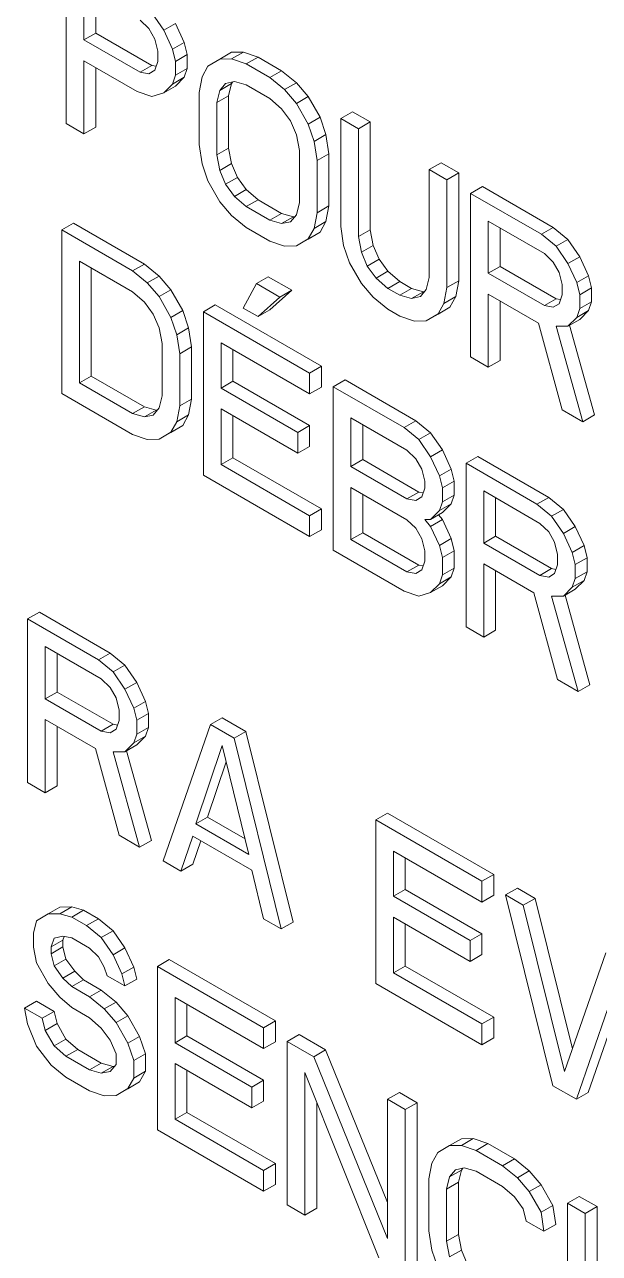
# Model space of a CAD drawing. Header units: millimetres. Extents: x 1920 to 4820, y 310 to 2320.
# Drawn here: x 4568.3 to 4576.91, y 1511.43 to 1529.84 of the extents above; entities that cross this region are included whole.
import ezdxf

# ---------------------------------------------------------------- set-up
doc = ezdxf.new("R2010")
doc.units = ezdxf.units.MM
doc.layers.add('core', color=7, linetype='Continuous', lineweight=20)

msp = doc.modelspace()

# ---------------------------------------------------------------- linework, layer by layer
at = {"layer": 'core'}
for p, q in [((4568.924, 1528.359), (4568.924, 1530.809)), ((4569.189, 1530.395), (4569.189, 1529.614)), ((4569.366, 1530.293), (4569.366, 1529.716)), ((4570.162, 1529.782), (4570.029, 1529.911)), ((4570.206, 1530.017), (4570.383, 1529.759)), ((4569.189, 1529.614), (4569.366, 1529.716)), ((4569.366, 1529.716), (4570.206, 1529.231)), ((4570.25, 1529.627), (4570.162, 1529.782)), ((4570.383, 1529.759), (4570.559, 1529.861)), ((4570.383, 1529.759), (4570.515, 1529.473)), ((4570.692, 1529.576), (4570.559, 1529.861)), ((4569.189, 1529.614), (4570.029, 1529.129)), ((4570.294, 1529.445), (4570.25, 1529.627)), ((4570.515, 1529.473), (4570.692, 1529.576)), ((4570.736, 1529.394), (4570.692, 1529.576)), ((4570.294, 1529.288), (4570.294, 1529.445)), ((4570.515, 1529.473), (4570.559, 1529.292)), ((4570.559, 1529.292), (4570.736, 1529.394)), ((4570.736, 1529.394), (4570.736, 1529.185)), ((4571.046, 1529.219), (4571.222, 1529.326)), ((4571.222, 1529.326), (4571.399, 1529.428)), ((4571.222, 1529.326), (4571.399, 1529.328)), ((4571.399, 1529.328), (4571.576, 1529.43)), ((4571.576, 1529.43), (4571.399, 1529.428)), ((4571.399, 1529.328), (4571.62, 1529.253)), ((4571.797, 1529.355), (4571.576, 1529.43)), ((4571.62, 1529.253), (4571.797, 1529.355)), ((4571.797, 1529.355), (4572.15, 1529.15)), ((4569.189, 1529.301), (4569.189, 1528.206)), ((4569.985, 1528.842), (4569.189, 1529.301)), ((4569.366, 1529.199), (4569.366, 1528.308)), ((4570.029, 1529.129), (4570.206, 1529.231)), ((4570.162, 1529.104), (4570.25, 1529.158)), ((4570.271, 1529.219), (4570.206, 1529.231)), ((4570.25, 1529.158), (4570.294, 1529.288)), ((4570.559, 1529.292), (4570.559, 1529.083)), ((4570.559, 1529.083), (4570.736, 1529.185)), ((4570.692, 1529.054), (4570.736, 1529.185)), ((4570.957, 1529.062), (4571.046, 1529.219)), ((4571.62, 1529.253), (4571.974, 1529.048)), ((4571.974, 1529.048), (4572.15, 1529.15)), ((4572.371, 1528.971), (4572.15, 1529.15)), ((4570.029, 1529.129), (4570.162, 1529.104)), ((4570.559, 1529.083), (4570.515, 1528.952)), ((4570.515, 1528.952), (4570.692, 1529.054)), ((4570.559, 1528.922), (4570.692, 1529.054)), ((4570.913, 1528.827), (4570.957, 1529.062)), ((4571.311, 1528.962), (4571.222, 1528.857)), ((4571.222, 1528.857), (4571.399, 1528.959)), ((4571.443, 1528.99), (4571.311, 1528.962)), ((4571.355, 1528.776), (4571.399, 1528.959)), ((4571.399, 1528.959), (4571.421, 1528.985)), ((4571.62, 1528.94), (4571.443, 1528.99)), ((4571.974, 1529.048), (4572.195, 1528.869)), ((4572.195, 1528.869), (4572.371, 1528.971)), ((4572.548, 1528.764), (4572.371, 1528.971)), ((4570.206, 1528.766), (4569.985, 1528.842)), ((4570.383, 1528.82), (4570.206, 1528.766)), ((4570.515, 1528.952), (4570.383, 1528.82)), ((4570.383, 1528.82), (4570.559, 1528.922)), ((4570.913, 1528.045), (4570.913, 1528.827)), ((4571.222, 1528.857), (4571.178, 1528.674)), ((4571.178, 1528.674), (4571.355, 1528.776)), ((4571.355, 1528.776), (4571.355, 1527.994)), ((4571.974, 1528.736), (4571.62, 1528.94)), ((4572.195, 1528.869), (4572.371, 1528.662)), ((4571.178, 1528.674), (4571.178, 1527.892)), ((4572.15, 1528.582), (4571.974, 1528.736)), ((4572.371, 1528.662), (4572.548, 1528.764)), ((4572.371, 1528.662), (4572.548, 1528.352)), ((4572.725, 1528.454), (4572.548, 1528.764)), ((4572.283, 1528.401), (4572.15, 1528.582)), ((4572.548, 1528.352), (4572.725, 1528.454)), ((4572.813, 1528.194), (4572.725, 1528.454)), ((4573.034, 1528.436), (4573.211, 1528.538)), ((4573.034, 1528.436), (4573.299, 1528.283)), ((4573.034, 1526.82), (4573.034, 1528.436)), ((4573.211, 1528.538), (4573.476, 1528.385)), ((4569.189, 1528.206), (4568.924, 1528.359)), ((4569.189, 1528.206), (4569.366, 1528.308)), ((4572.371, 1528.193), (4572.283, 1528.401)), ((4572.548, 1528.352), (4572.637, 1528.092)), ((4573.299, 1528.283), (4573.476, 1528.385)), ((4573.299, 1528.283), (4573.299, 1526.667)), ((4573.476, 1528.385), (4573.476, 1526.769)), ((4570.957, 1527.759), (4570.913, 1528.045)), ((4572.416, 1527.959), (4572.371, 1528.193)), ((4572.637, 1528.092), (4572.813, 1528.194)), ((4572.637, 1528.092), (4572.681, 1527.806)), ((4572.858, 1527.908), (4572.813, 1528.194)), ((4571.178, 1527.892), (4571.355, 1527.994)), ((4571.178, 1527.892), (4571.222, 1527.658)), ((4571.399, 1527.76), (4571.355, 1527.994)), ((4572.416, 1527.178), (4572.416, 1527.959)), ((4572.681, 1527.806), (4572.858, 1527.908)), ((4572.858, 1527.908), (4572.858, 1527.127)), ((4571.046, 1527.5), (4570.957, 1527.759)), ((4571.222, 1527.658), (4571.399, 1527.76)), ((4571.488, 1527.553), (4571.399, 1527.76)), ((4572.681, 1527.806), (4572.681, 1527.025)), ((4574.36, 1527.671), (4574.537, 1527.773)), ((4574.36, 1527.671), (4574.625, 1527.517)), ((4574.36, 1526.055), (4574.36, 1527.671)), ((4574.537, 1527.773), (4574.802, 1527.62)), ((4571.222, 1527.189), (4571.046, 1527.5)), ((4571.222, 1527.658), (4571.311, 1527.451)), ((4571.311, 1527.451), (4571.488, 1527.553)), ((4571.62, 1527.372), (4571.488, 1527.553)), ((4574.625, 1527.517), (4574.802, 1527.62)), ((4574.625, 1527.517), (4574.625, 1525.902)), ((4574.802, 1527.62), (4574.802, 1526.004)), ((4571.311, 1527.451), (4571.443, 1527.27)), ((4571.443, 1527.27), (4571.62, 1527.372)), ((4571.797, 1527.218), (4571.62, 1527.372)), ((4574.979, 1527.313), (4575.156, 1527.415)), ((4574.979, 1527.313), (4576.04, 1526.701)), ((4574.979, 1524.864), (4574.979, 1527.313)), ((4575.156, 1527.415), (4576.216, 1526.803)), ((4571.399, 1526.983), (4571.222, 1527.189)), ((4571.443, 1527.27), (4571.62, 1527.116)), ((4571.62, 1527.116), (4571.797, 1527.218)), ((4571.62, 1527.116), (4571.974, 1526.912)), ((4571.797, 1527.218), (4572.15, 1527.014)), ((4572.371, 1526.995), (4572.416, 1527.178)), ((4572.681, 1527.025), (4572.858, 1527.127)), ((4572.813, 1526.892), (4572.858, 1527.127)), ((4571.62, 1526.803), (4571.399, 1526.983)), ((4571.974, 1526.912), (4572.15, 1527.014)), ((4572.327, 1526.964), (4572.15, 1527.014)), ((4572.15, 1526.862), (4572.327, 1526.964)), ((4572.283, 1526.889), (4572.371, 1526.995)), ((4572.349, 1526.968), (4572.327, 1526.964)), ((4572.681, 1527.025), (4572.637, 1526.789)), ((4568.857, 1526.766), (4569.033, 1526.868)), ((4568.857, 1526.766), (4569.917, 1526.153)), ((4568.857, 1524.316), (4568.857, 1526.766)), ((4569.033, 1526.868), (4570.094, 1526.255)), ((4571.974, 1526.599), (4571.62, 1526.803)), ((4571.974, 1526.912), (4572.15, 1526.862)), ((4572.15, 1526.862), (4572.283, 1526.889)), ((4572.637, 1526.789), (4572.548, 1526.632)), ((4572.637, 1526.789), (4572.813, 1526.892)), ((4572.725, 1526.734), (4572.813, 1526.892)), ((4573.078, 1526.534), (4573.034, 1526.82)), ((4573.299, 1526.667), (4573.476, 1526.769)), ((4573.52, 1526.535), (4573.476, 1526.769)), ((4576.084, 1526.415), (4575.244, 1526.9)), ((4575.244, 1526.9), (4575.244, 1526.118)), ((4575.421, 1526.798), (4575.421, 1526.22)), ((4576.04, 1526.701), (4576.216, 1526.803)), ((4576.437, 1526.623), (4576.216, 1526.803)), ((4572.195, 1526.523), (4571.974, 1526.599)), ((4572.548, 1526.632), (4572.371, 1526.526)), ((4572.371, 1526.526), (4572.548, 1526.628)), ((4572.548, 1526.632), (4572.725, 1526.734)), ((4572.548, 1526.628), (4572.725, 1526.734)), ((4573.299, 1526.667), (4573.344, 1526.433)), ((4576.04, 1526.701), (4576.26, 1526.521)), ((4576.26, 1526.521), (4576.437, 1526.623)), ((4576.614, 1526.365), (4576.437, 1526.623)), ((4572.371, 1526.526), (4572.195, 1526.523)), ((4573.167, 1526.275), (4573.078, 1526.534)), ((4573.344, 1526.433), (4573.52, 1526.535)), ((4573.344, 1526.433), (4573.432, 1526.226)), ((4573.609, 1526.328), (4573.52, 1526.535)), ((4576.216, 1526.286), (4576.084, 1526.415)), ((4576.26, 1526.521), (4576.437, 1526.263)), ((4569.917, 1525.841), (4569.122, 1526.3)), ((4569.122, 1526.3), (4569.122, 1524.476)), ((4569.298, 1526.198), (4569.298, 1524.578)), ((4569.917, 1526.153), (4570.094, 1526.255)), ((4570.315, 1526.076), (4570.094, 1526.255)), ((4573.344, 1525.964), (4573.167, 1526.275)), ((4573.432, 1526.226), (4573.609, 1526.328)), ((4573.432, 1526.226), (4573.565, 1526.045)), ((4573.741, 1526.147), (4573.609, 1526.328)), ((4575.244, 1526.118), (4575.421, 1526.22)), ((4575.421, 1526.22), (4576.26, 1525.735)), ((4576.305, 1526.131), (4576.216, 1526.286)), ((4576.437, 1526.263), (4576.614, 1526.365)), ((4576.437, 1526.263), (4576.57, 1525.978)), ((4576.747, 1526.08), (4576.614, 1526.365)), ((4569.917, 1526.153), (4570.138, 1525.974)), ((4570.138, 1525.974), (4570.315, 1526.076)), ((4570.492, 1525.869), (4570.315, 1526.076)), ((4571.772, 1525.964), (4571.948, 1526.066)), ((4571.948, 1526.066), (4572.3, 1525.863)), ((4573.565, 1526.045), (4573.741, 1526.147)), ((4573.565, 1526.045), (4573.741, 1525.891)), ((4573.918, 1525.993), (4573.741, 1526.147)), ((4574.316, 1525.872), (4574.36, 1526.055)), ((4575.244, 1526.118), (4576.084, 1525.633)), ((4576.349, 1525.949), (4576.305, 1526.131)), ((4576.57, 1525.978), (4576.747, 1526.08)), ((4576.791, 1525.898), (4576.747, 1526.08)), ((4570.094, 1525.686), (4569.917, 1525.841)), ((4570.138, 1525.974), (4570.315, 1525.767)), ((4570.315, 1525.767), (4570.492, 1525.869)), ((4570.669, 1525.559), (4570.492, 1525.869)), ((4571.574, 1525.597), (4571.772, 1525.964)), ((4571.772, 1525.964), (4572.123, 1525.761)), ((4571.972, 1525.571), (4572.3, 1525.863)), ((4572.123, 1525.761), (4572.3, 1525.863)), ((4573.52, 1525.758), (4573.344, 1525.964)), ((4573.741, 1525.891), (4573.918, 1525.993)), ((4573.741, 1525.891), (4573.918, 1525.789)), ((4573.918, 1525.993), (4574.095, 1525.891)), ((4573.918, 1525.789), (4574.095, 1525.891)), ((4574.272, 1525.841), (4574.095, 1525.891)), ((4574.095, 1525.739), (4574.272, 1525.841)), ((4574.228, 1525.767), (4574.316, 1525.872)), ((4574.294, 1525.846), (4574.272, 1525.841)), ((4574.625, 1525.902), (4574.581, 1525.667)), ((4574.625, 1525.902), (4574.802, 1526.004)), ((4574.758, 1525.769), (4574.802, 1526.004)), ((4576.349, 1525.793), (4576.349, 1525.949)), ((4576.57, 1525.978), (4576.614, 1525.796)), ((4576.614, 1525.796), (4576.791, 1525.898)), ((4576.791, 1525.898), (4576.791, 1525.69)), ((4570.227, 1525.506), (4570.094, 1525.686)), ((4570.315, 1525.767), (4570.492, 1525.457)), ((4570.978, 1525.541), (4571.155, 1525.643)), ((4571.155, 1525.643), (4572.746, 1524.724)), ((4572.123, 1525.761), (4571.796, 1525.469)), ((4573.741, 1525.578), (4573.52, 1525.758)), ((4573.918, 1525.789), (4574.095, 1525.739)), ((4574.095, 1525.739), (4574.228, 1525.767)), ((4574.581, 1525.667), (4574.493, 1525.509)), ((4574.581, 1525.667), (4574.758, 1525.769)), ((4574.669, 1525.611), (4574.758, 1525.769)), ((4575.244, 1525.805), (4575.244, 1524.711)), ((4575.995, 1525.371), (4575.244, 1525.805)), ((4575.421, 1525.703), (4575.421, 1524.813)), ((4576.084, 1525.633), (4576.26, 1525.735)), ((4576.216, 1525.609), (4576.305, 1525.662)), ((4576.325, 1525.723), (4576.26, 1525.735)), ((4576.305, 1525.662), (4576.349, 1525.793)), ((4576.614, 1525.796), (4576.614, 1525.588)), ((4576.614, 1525.588), (4576.791, 1525.69)), ((4576.747, 1525.559), (4576.791, 1525.69)), ((4570.315, 1525.298), (4570.227, 1525.506)), ((4570.492, 1525.457), (4570.669, 1525.559)), ((4570.757, 1525.299), (4570.669, 1525.559)), ((4570.978, 1525.541), (4572.569, 1524.622)), ((4570.978, 1523.091), (4570.978, 1525.541)), ((4571.796, 1525.469), (4571.574, 1525.597)), ((4571.796, 1525.469), (4571.972, 1525.571)), ((4573.918, 1525.476), (4573.741, 1525.578)), ((4574.139, 1525.401), (4573.918, 1525.476)), ((4574.493, 1525.509), (4574.316, 1525.403)), ((4574.316, 1525.403), (4574.493, 1525.505)), ((4574.493, 1525.509), (4574.669, 1525.611)), ((4574.493, 1525.505), (4574.669, 1525.611)), ((4576.084, 1525.633), (4576.216, 1525.609)), ((4576.614, 1525.588), (4576.57, 1525.457)), ((4576.57, 1525.457), (4576.747, 1525.559)), ((4576.614, 1525.427), (4576.747, 1525.559)), ((4570.359, 1525.064), (4570.315, 1525.298)), ((4570.492, 1525.457), (4570.58, 1525.197)), ((4570.58, 1525.197), (4570.757, 1525.299)), ((4570.801, 1525.013), (4570.757, 1525.299)), ((4574.316, 1525.403), (4574.139, 1525.401)), ((4576.349, 1524.073), (4575.995, 1525.371)), ((4576.437, 1525.325), (4576.26, 1525.323)), ((4576.26, 1525.323), (4576.658, 1523.894)), ((4576.57, 1525.457), (4576.437, 1525.325)), ((4576.437, 1525.325), (4576.614, 1525.427)), ((4576.835, 1523.996), (4576.461, 1525.339)), ((4570.58, 1525.197), (4570.624, 1524.911)), ((4570.359, 1524.282), (4570.359, 1525.064)), ((4570.624, 1524.911), (4570.801, 1525.013)), ((4570.624, 1524.911), (4570.624, 1524.129)), ((4570.801, 1525.013), (4570.801, 1524.231)), ((4571.243, 1525.075), (4571.243, 1524.398)), ((4572.569, 1524.31), (4571.243, 1525.075)), ((4571.42, 1524.973), (4571.42, 1524.5)), ((4572.569, 1524.622), (4572.746, 1524.724)), ((4572.746, 1524.724), (4572.746, 1524.412)), ((4575.244, 1524.711), (4574.979, 1524.864)), ((4575.244, 1524.711), (4575.421, 1524.813)), ((4569.122, 1524.476), (4569.298, 1524.578)), ((4569.298, 1524.578), (4570.094, 1524.118)), ((4572.569, 1524.622), (4572.569, 1524.31)), ((4569.122, 1524.476), (4569.917, 1524.016)), ((4571.243, 1524.398), (4571.42, 1524.5)), ((4571.243, 1524.398), (4572.392, 1523.734)), ((4571.42, 1524.5), (4572.569, 1523.836)), ((4572.569, 1524.31), (4572.746, 1524.412)), ((4572.922, 1524.418), (4573.099, 1524.52)), ((4572.922, 1524.418), (4573.983, 1523.806)), ((4572.922, 1521.969), (4572.922, 1524.418)), ((4573.099, 1524.52), (4574.16, 1523.908)), ((4569.917, 1523.704), (4568.857, 1524.316)), ((4570.315, 1524.099), (4570.359, 1524.282)), ((4570.624, 1524.129), (4570.801, 1524.231)), ((4570.757, 1523.996), (4570.801, 1524.231)), ((4569.917, 1524.016), (4570.094, 1524.118)), ((4569.917, 1524.016), (4570.094, 1523.966)), ((4570.271, 1524.069), (4570.094, 1524.118)), ((4570.094, 1523.966), (4570.271, 1524.069)), ((4570.094, 1523.966), (4570.227, 1523.994)), ((4570.227, 1523.994), (4570.315, 1524.099)), ((4570.293, 1524.073), (4570.271, 1524.069)), ((4570.624, 1524.129), (4570.58, 1523.894)), ((4570.58, 1523.894), (4570.757, 1523.996)), ((4570.669, 1523.839), (4570.757, 1523.996)), ((4571.243, 1524.085), (4571.243, 1523.251)), ((4572.392, 1523.421), (4571.243, 1524.085)), ((4576.658, 1523.894), (4576.349, 1524.073)), ((4576.658, 1523.894), (4576.835, 1523.996)), ((4570.58, 1523.894), (4570.492, 1523.737)), ((4570.492, 1523.737), (4570.669, 1523.839)), ((4570.492, 1523.732), (4570.669, 1523.839)), ((4571.42, 1523.983), (4571.42, 1523.353)), ((4572.392, 1523.734), (4572.569, 1523.836)), ((4572.569, 1523.836), (4572.569, 1523.523)), ((4574.027, 1523.468), (4573.188, 1523.952)), ((4573.188, 1523.952), (4573.188, 1523.223)), ((4573.364, 1523.85), (4573.364, 1523.325)), ((4573.983, 1523.806), (4574.16, 1523.908)), ((4573.983, 1523.806), (4574.204, 1523.626)), ((4574.381, 1523.728), (4574.16, 1523.908)), ((4570.138, 1523.628), (4569.917, 1523.704)), ((4570.315, 1523.63), (4570.138, 1523.628)), ((4570.492, 1523.737), (4570.315, 1523.63)), ((4570.315, 1523.63), (4570.492, 1523.732)), ((4572.392, 1523.734), (4572.392, 1523.421)), ((4574.204, 1523.626), (4574.381, 1523.728)), ((4574.204, 1523.626), (4574.381, 1523.368)), ((4574.558, 1523.47), (4574.381, 1523.728)), ((4572.392, 1523.421), (4572.569, 1523.523)), ((4574.16, 1523.339), (4574.027, 1523.468)), ((4574.381, 1523.368), (4574.558, 1523.47)), ((4574.69, 1523.185), (4574.558, 1523.47)), ((4571.243, 1523.251), (4571.42, 1523.353)), ((4571.243, 1523.251), (4572.569, 1522.485)), ((4571.42, 1523.353), (4572.746, 1522.588)), ((4573.188, 1523.223), (4573.364, 1523.325)), ((4573.364, 1523.325), (4574.204, 1522.84)), ((4574.248, 1523.184), (4574.16, 1523.339)), ((4574.381, 1523.368), (4574.513, 1523.083)), ((4574.911, 1523.27), (4575.088, 1523.372)), ((4574.911, 1523.27), (4575.972, 1522.658)), ((4574.911, 1520.82), (4574.911, 1523.27)), ((4575.088, 1523.372), (4576.149, 1522.76)), ((4572.569, 1522.173), (4570.978, 1523.091)), ((4573.188, 1523.223), (4574.027, 1522.738)), ((4574.292, 1523.002), (4574.248, 1523.184)), ((4574.513, 1523.083), (4574.69, 1523.185)), ((4574.513, 1523.083), (4574.558, 1522.901)), ((4574.734, 1523.003), (4574.69, 1523.185)), ((4574.027, 1522.425), (4573.188, 1522.91)), ((4573.188, 1522.91), (4573.188, 1522.128)), ((4574.248, 1522.767), (4574.292, 1522.898)), ((4574.292, 1522.898), (4574.292, 1523.002)), ((4574.558, 1522.901), (4574.734, 1523.003)), ((4574.558, 1522.901), (4574.558, 1522.692)), ((4574.734, 1523.003), (4574.734, 1522.794)), ((4573.364, 1522.808), (4573.364, 1522.23)), ((4574.027, 1522.738), (4574.204, 1522.84)), ((4574.027, 1522.738), (4574.16, 1522.714)), ((4574.16, 1522.714), (4574.248, 1522.767)), ((4574.269, 1522.828), (4574.204, 1522.84)), ((4574.558, 1522.692), (4574.734, 1522.794)), ((4574.69, 1522.664), (4574.734, 1522.794)), ((4576.016, 1522.371), (4575.176, 1522.856)), ((4575.176, 1522.856), (4575.176, 1522.075)), ((4575.353, 1522.754), (4575.353, 1522.177)), ((4575.972, 1522.658), (4576.149, 1522.76)), ((4576.37, 1522.58), (4576.149, 1522.76)), ((4572.569, 1522.485), (4572.746, 1522.588)), ((4572.746, 1522.588), (4572.746, 1522.275)), ((4574.513, 1522.561), (4574.381, 1522.43)), ((4574.381, 1522.43), (4574.558, 1522.532)), ((4574.558, 1522.692), (4574.513, 1522.561)), ((4574.513, 1522.561), (4574.69, 1522.664)), ((4574.558, 1522.532), (4574.69, 1522.664)), ((4575.972, 1522.658), (4576.193, 1522.478)), ((4576.193, 1522.478), (4576.37, 1522.58)), ((4576.546, 1522.322), (4576.37, 1522.58)), ((4572.569, 1522.485), (4572.569, 1522.173)), ((4574.16, 1522.297), (4574.027, 1522.425)), ((4574.381, 1522.43), (4574.292, 1522.428)), ((4574.292, 1522.428), (4574.381, 1522.325)), ((4574.381, 1522.325), (4574.558, 1522.427)), ((4574.558, 1522.427), (4574.498, 1522.497)), ((4574.69, 1522.142), (4574.558, 1522.427)), ((4576.149, 1522.243), (4576.016, 1522.371)), ((4576.193, 1522.478), (4576.37, 1522.219)), ((4572.569, 1522.173), (4572.746, 1522.275)), ((4573.188, 1522.128), (4573.364, 1522.23)), ((4573.364, 1522.23), (4574.204, 1521.746)), ((4574.248, 1522.141), (4574.16, 1522.297)), ((4574.381, 1522.325), (4574.513, 1522.04)), ((4575.176, 1522.075), (4575.353, 1522.177)), ((4575.353, 1522.177), (4576.193, 1521.692)), ((4576.237, 1522.088), (4576.149, 1522.243)), ((4576.37, 1522.219), (4576.546, 1522.322)), ((4576.37, 1522.219), (4576.502, 1521.934)), ((4576.679, 1522.037), (4576.546, 1522.322)), ((4573.983, 1521.356), (4572.922, 1521.969)), ((4573.188, 1522.128), (4574.027, 1521.643)), ((4574.292, 1521.959), (4574.248, 1522.141)), ((4574.292, 1521.803), (4574.292, 1521.959)), ((4574.513, 1522.04), (4574.69, 1522.142)), ((4574.513, 1522.04), (4574.558, 1521.858)), ((4574.558, 1521.858), (4574.734, 1521.961)), ((4574.734, 1521.961), (4574.69, 1522.142)), ((4574.734, 1521.961), (4574.734, 1521.7)), ((4575.176, 1522.075), (4576.016, 1521.59)), ((4576.281, 1521.906), (4576.237, 1522.088)), ((4576.502, 1521.934), (4576.679, 1522.037)), ((4576.723, 1521.855), (4576.679, 1522.037)), ((4574.248, 1521.672), (4574.292, 1521.803)), ((4574.558, 1521.858), (4574.558, 1521.598)), ((4576.281, 1521.749), (4576.281, 1521.906)), ((4576.502, 1521.934), (4576.546, 1521.753)), ((4576.546, 1521.753), (4576.723, 1521.855)), ((4576.723, 1521.855), (4576.723, 1521.646)), ((4574.027, 1521.643), (4574.204, 1521.746)), ((4574.027, 1521.643), (4574.16, 1521.619)), ((4574.16, 1521.619), (4574.248, 1521.672)), ((4574.269, 1521.734), (4574.204, 1521.746)), ((4574.558, 1521.598), (4574.513, 1521.467)), ((4574.558, 1521.598), (4574.734, 1521.7)), ((4574.69, 1521.569), (4574.734, 1521.7)), ((4575.176, 1521.762), (4575.176, 1520.667)), ((4575.928, 1521.328), (4575.176, 1521.762)), ((4575.353, 1521.66), (4575.353, 1520.769)), ((4576.016, 1521.59), (4576.193, 1521.692)), ((4576.149, 1521.565), (4576.237, 1521.619)), ((4576.258, 1521.68), (4576.193, 1521.692)), ((4576.237, 1521.619), (4576.281, 1521.749)), ((4576.546, 1521.753), (4576.546, 1521.544)), ((4576.546, 1521.544), (4576.723, 1521.646)), ((4576.679, 1521.515), (4576.723, 1521.646)), ((4574.513, 1521.467), (4574.381, 1521.335)), ((4574.381, 1521.335), (4574.558, 1521.437)), ((4574.513, 1521.467), (4574.69, 1521.569)), ((4574.558, 1521.437), (4574.69, 1521.569)), ((4576.016, 1521.59), (4576.149, 1521.565)), ((4576.502, 1521.413), (4576.37, 1521.281)), ((4576.546, 1521.544), (4576.502, 1521.413)), ((4576.502, 1521.413), (4576.679, 1521.515)), ((4576.546, 1521.383), (4576.679, 1521.515)), ((4574.204, 1521.281), (4573.983, 1521.356)), ((4574.381, 1521.335), (4574.204, 1521.281)), ((4576.281, 1520.029), (4575.928, 1521.328)), ((4576.37, 1521.281), (4576.193, 1521.279)), ((4576.193, 1521.279), (4576.591, 1519.851)), ((4576.37, 1521.281), (4576.546, 1521.383)), ((4576.767, 1519.953), (4576.394, 1521.295)), ((4568.344, 1520.938), (4568.521, 1521.04)), ((4568.521, 1521.04), (4569.582, 1520.427)), ((4568.344, 1520.938), (4569.405, 1520.325)), ((4568.344, 1518.488), (4568.344, 1520.938)), ((4575.176, 1520.667), (4574.911, 1520.82)), ((4575.176, 1520.667), (4575.353, 1520.769)), ((4568.609, 1520.524), (4568.609, 1519.742)), ((4569.449, 1520.039), (4568.609, 1520.524)), ((4568.786, 1520.422), (4568.786, 1519.844)), ((4569.405, 1520.325), (4569.582, 1520.427)), ((4569.405, 1520.325), (4569.626, 1520.146)), ((4569.802, 1520.248), (4569.582, 1520.427)), ((4569.626, 1520.146), (4569.802, 1520.248)), ((4569.626, 1520.146), (4569.802, 1519.887)), ((4569.979, 1519.989), (4569.802, 1520.248)), ((4569.582, 1519.911), (4569.449, 1520.039)), ((4569.802, 1519.887), (4569.979, 1519.989)), ((4570.112, 1519.704), (4569.979, 1519.989)), ((4576.591, 1519.851), (4576.281, 1520.029)), ((4576.591, 1519.851), (4576.767, 1519.953)), ((4568.609, 1519.742), (4568.786, 1519.844)), ((4568.786, 1519.844), (4569.626, 1519.36)), ((4569.67, 1519.755), (4569.582, 1519.911)), ((4569.714, 1519.573), (4569.67, 1519.755)), ((4569.802, 1519.887), (4569.935, 1519.602)), ((4568.609, 1519.742), (4569.449, 1519.258)), ((4569.714, 1519.417), (4569.714, 1519.573)), ((4569.935, 1519.602), (4570.112, 1519.704)), ((4569.935, 1519.602), (4569.979, 1519.42)), ((4570.156, 1519.522), (4570.112, 1519.704)), ((4568.609, 1519.43), (4568.609, 1518.335)), ((4569.361, 1518.996), (4568.609, 1519.43)), ((4569.67, 1519.286), (4569.714, 1519.417)), ((4569.979, 1519.42), (4570.156, 1519.522)), ((4569.979, 1519.42), (4569.979, 1519.212)), ((4570.156, 1519.522), (4570.156, 1519.314)), ((4571.084, 1519.356), (4571.261, 1519.458)), ((4571.261, 1519.458), (4571.614, 1519.254)), ((4568.786, 1519.328), (4568.786, 1518.437)), ((4569.449, 1519.258), (4569.626, 1519.36)), ((4569.449, 1519.258), (4569.582, 1519.233)), ((4569.582, 1519.233), (4569.67, 1519.286)), ((4569.691, 1519.348), (4569.626, 1519.36)), ((4569.979, 1519.212), (4569.935, 1519.081)), ((4569.979, 1519.212), (4570.156, 1519.314)), ((4570.112, 1519.183), (4570.156, 1519.314)), ((4570.377, 1517.315), (4571.084, 1519.356)), ((4571.084, 1519.356), (4571.438, 1519.152)), ((4571.438, 1519.152), (4571.614, 1519.254)), ((4572.322, 1516.396), (4571.614, 1519.254)), ((4569.935, 1519.081), (4569.802, 1518.949)), ((4569.802, 1518.949), (4569.979, 1519.051)), ((4569.935, 1519.081), (4570.112, 1519.183)), ((4569.979, 1519.051), (4570.112, 1519.183)), ((4571.261, 1519.045), (4570.863, 1517.868)), ((4571.659, 1517.408), (4571.261, 1519.045)), ((4571.438, 1519.152), (4572.145, 1516.294)), ((4569.714, 1517.697), (4569.361, 1518.996)), ((4569.802, 1518.949), (4569.626, 1518.947)), ((4569.626, 1518.947), (4570.023, 1517.519)), ((4570.2, 1517.621), (4569.826, 1518.963)), ((4571.04, 1517.97), (4571.32, 1518.8)), ((4568.609, 1518.335), (4568.344, 1518.488)), ((4568.609, 1518.335), (4568.786, 1518.437)), ((4570.863, 1517.868), (4571.04, 1517.97)), ((4571.04, 1517.97), (4571.601, 1517.646)), ((4573.559, 1517.927), (4573.736, 1518.029)), ((4573.559, 1515.477), (4573.559, 1517.927)), ((4573.559, 1517.927), (4575.15, 1517.008)), ((4573.736, 1518.029), (4575.327, 1517.11)), ((4570.863, 1517.868), (4571.659, 1517.408)), ((4570.023, 1517.519), (4569.714, 1517.697)), ((4570.023, 1517.519), (4570.2, 1517.621)), ((4570.819, 1517.685), (4570.642, 1517.161)), ((4571.703, 1517.174), (4570.819, 1517.685)), ((4570.819, 1517.263), (4570.938, 1517.616)), ((4573.824, 1517.461), (4573.824, 1516.784)), ((4575.15, 1516.696), (4573.824, 1517.461)), ((4574.001, 1517.359), (4574.001, 1516.886)), ((4570.642, 1517.161), (4570.377, 1517.315)), ((4570.642, 1517.161), (4570.819, 1517.263)), ((4571.88, 1516.447), (4571.703, 1517.174)), ((4575.15, 1517.008), (4575.327, 1517.11)), ((4575.15, 1517.008), (4575.15, 1516.696)), ((4575.327, 1517.11), (4575.327, 1516.798)), ((4573.824, 1516.784), (4574.001, 1516.886)), ((4574.001, 1516.886), (4575.15, 1516.222)), ((4575.504, 1516.804), (4575.68, 1516.906)), ((4575.504, 1516.804), (4575.769, 1516.651)), ((4576.211, 1513.946), (4575.504, 1516.804)), ((4575.68, 1516.906), (4575.945, 1516.753)), ((4568.653, 1516.52), (4568.83, 1516.622)), ((4568.83, 1516.522), (4569.007, 1516.625)), ((4569.007, 1516.625), (4568.83, 1516.622)), ((4569.184, 1516.575), (4569.007, 1516.625)), ((4573.824, 1516.784), (4574.973, 1516.12)), ((4575.15, 1516.696), (4575.327, 1516.798)), ((4575.769, 1516.651), (4575.945, 1516.753)), ((4575.769, 1516.651), (4576.387, 1514.157)), ((4576.505, 1514.496), (4575.945, 1516.753)), ((4568.477, 1516.414), (4568.653, 1516.52)), ((4568.653, 1516.52), (4568.83, 1516.522)), ((4568.83, 1516.522), (4569.007, 1516.473)), ((4569.007, 1516.473), (4569.184, 1516.575)), ((4569.007, 1516.473), (4569.228, 1516.345)), ((4569.184, 1516.575), (4569.405, 1516.447)), ((4569.228, 1516.345), (4569.405, 1516.447)), ((4569.626, 1516.267), (4569.405, 1516.447)), ((4572.145, 1516.294), (4571.88, 1516.447)), ((4573.824, 1516.471), (4573.824, 1515.637)), ((4574.973, 1515.807), (4573.824, 1516.471)), ((4568.432, 1516.231), (4568.477, 1516.414)), ((4569.228, 1516.345), (4569.449, 1516.165)), ((4569.449, 1516.165), (4569.626, 1516.267)), ((4569.802, 1516.009), (4569.626, 1516.267)), ((4572.145, 1516.294), (4572.322, 1516.396)), ((4574.001, 1516.369), (4574.001, 1515.739)), ((4568.432, 1516.022), (4568.432, 1516.231)), ((4568.742, 1516.157), (4568.698, 1516.026)), ((4568.698, 1516.026), (4568.874, 1516.128)), ((4568.874, 1516.184), (4568.742, 1516.157)), ((4569.007, 1516.16), (4568.874, 1516.184)), ((4568.874, 1516.128), (4568.892, 1516.181)), ((4568.874, 1516.128), (4568.874, 1516.024)), ((4569.272, 1516.007), (4569.007, 1516.16)), ((4569.449, 1516.165), (4569.626, 1515.907)), ((4574.973, 1516.12), (4575.15, 1516.222)), ((4574.973, 1516.12), (4574.973, 1515.807)), ((4575.15, 1516.222), (4575.15, 1515.91)), ((4568.477, 1515.788), (4568.432, 1516.022)), ((4568.698, 1516.026), (4568.698, 1515.921)), ((4568.698, 1515.921), (4568.874, 1516.024)), ((4568.698, 1515.921), (4568.742, 1515.74)), ((4568.919, 1515.842), (4568.874, 1516.024)), ((4569.405, 1515.878), (4569.272, 1516.007)), ((4569.626, 1515.907), (4569.802, 1516.009)), ((4569.626, 1515.907), (4569.758, 1515.622)), ((4569.935, 1515.724), (4569.802, 1516.009)), ((4574.973, 1515.807), (4575.15, 1515.91)), ((4576.387, 1514.157), (4577.006, 1515.937)), ((4576.741, 1513.844), (4577.448, 1515.886)), ((4568.653, 1515.478), (4568.477, 1515.788)), ((4568.742, 1515.74), (4568.919, 1515.842)), ((4568.742, 1515.74), (4568.874, 1515.559)), ((4569.051, 1515.661), (4568.919, 1515.842)), ((4569.493, 1515.723), (4569.405, 1515.878)), ((4569.537, 1515.593), (4569.493, 1515.723)), ((4569.758, 1515.622), (4569.935, 1515.724)), ((4569.979, 1515.542), (4569.935, 1515.724)), ((4570.289, 1515.733), (4570.465, 1515.835)), ((4570.289, 1515.733), (4571.88, 1514.814)), ((4570.289, 1513.283), (4570.289, 1515.733)), ((4570.465, 1515.835), (4572.056, 1514.916)), ((4573.824, 1515.637), (4574.001, 1515.739)), ((4574.001, 1515.739), (4575.327, 1514.974)), ((4577.271, 1515.784), (4576.564, 1513.742)), ((4568.874, 1515.559), (4569.051, 1515.661)), ((4568.874, 1515.559), (4569.007, 1515.43)), ((4569.007, 1515.43), (4569.184, 1515.532)), ((4569.184, 1515.532), (4569.051, 1515.661)), ((4569.184, 1515.532), (4569.449, 1515.379)), ((4569.802, 1515.44), (4569.537, 1515.593)), ((4569.758, 1515.622), (4569.802, 1515.44)), ((4569.802, 1515.44), (4569.979, 1515.542)), ((4573.824, 1515.637), (4575.15, 1514.872)), ((4568.83, 1515.272), (4568.653, 1515.478)), ((4569.007, 1515.43), (4569.272, 1515.277)), ((4569.272, 1515.277), (4569.449, 1515.379)), ((4569.67, 1515.199), (4569.449, 1515.379)), ((4575.15, 1514.559), (4573.559, 1515.477)), ((4568.3, 1515.109), (4568.477, 1515.211)), ((4568.477, 1515.211), (4568.742, 1515.058)), ((4569.007, 1515.117), (4568.83, 1515.272)), ((4569.272, 1515.277), (4569.493, 1515.097)), ((4569.493, 1515.097), (4569.67, 1515.199)), ((4569.847, 1514.993), (4569.67, 1515.199)), ((4570.554, 1515.267), (4570.554, 1514.589)), ((4571.88, 1514.501), (4570.554, 1515.267)), ((4570.731, 1515.165), (4570.731, 1514.691)), ((4568.3, 1515.109), (4568.565, 1514.956)), ((4568.344, 1514.875), (4568.3, 1515.109)), ((4568.565, 1514.956), (4568.742, 1515.058)), ((4568.786, 1514.876), (4568.742, 1515.058)), ((4569.272, 1514.964), (4569.007, 1515.117)), ((4569.449, 1514.81), (4569.272, 1514.964)), ((4569.493, 1515.097), (4569.67, 1514.891)), ((4569.67, 1514.891), (4569.847, 1514.993)), ((4570.023, 1514.683), (4569.847, 1514.993)), ((4575.15, 1514.872), (4575.327, 1514.974)), ((4575.327, 1514.974), (4575.327, 1514.661)), ((4568.477, 1514.538), (4568.344, 1514.875)), ((4568.565, 1514.956), (4568.609, 1514.774)), ((4568.609, 1514.774), (4568.786, 1514.876)), ((4568.919, 1514.643), (4568.786, 1514.876)), ((4569.582, 1514.629), (4569.449, 1514.81)), ((4569.67, 1514.891), (4569.847, 1514.581)), ((4571.88, 1514.814), (4572.056, 1514.916)), ((4571.88, 1514.814), (4571.88, 1514.501)), ((4572.056, 1514.916), (4572.056, 1514.603)), ((4575.15, 1514.872), (4575.15, 1514.559)), ((4568.609, 1514.774), (4568.742, 1514.541)), ((4568.742, 1514.541), (4568.919, 1514.643)), ((4569.095, 1514.489), (4568.919, 1514.643)), ((4569.67, 1514.422), (4569.582, 1514.629)), ((4569.847, 1514.581), (4570.023, 1514.683)), ((4570.112, 1514.423), (4570.023, 1514.683)), ((4570.554, 1514.589), (4570.731, 1514.691)), ((4570.731, 1514.691), (4571.88, 1514.028)), ((4571.88, 1514.501), (4572.056, 1514.603)), ((4572.233, 1514.61), (4572.41, 1514.712)), ((4572.233, 1514.61), (4572.631, 1514.38)), ((4572.233, 1512.16), (4572.233, 1514.61)), ((4572.41, 1514.712), (4572.808, 1514.482)), ((4575.15, 1514.559), (4575.327, 1514.661)), ((4568.698, 1514.254), (4568.477, 1514.538)), ((4568.742, 1514.541), (4568.919, 1514.387)), ((4568.919, 1514.387), (4569.095, 1514.489)), ((4569.095, 1514.489), (4569.449, 1514.285)), ((4569.67, 1514.266), (4569.67, 1514.422)), ((4569.847, 1514.581), (4569.935, 1514.321)), ((4569.935, 1514.321), (4570.112, 1514.423)), ((4570.112, 1514.423), (4570.112, 1514.163)), ((4570.554, 1514.589), (4571.703, 1513.926)), ((4572.631, 1514.38), (4572.808, 1514.482)), ((4573.736, 1512.195), (4572.808, 1514.482)), ((4568.919, 1514.074), (4568.698, 1514.254)), ((4568.919, 1514.387), (4569.272, 1514.183)), ((4569.272, 1514.183), (4569.449, 1514.285)), ((4569.626, 1514.235), (4569.449, 1514.285)), ((4569.449, 1514.133), (4569.626, 1514.235)), ((4569.582, 1514.16), (4569.67, 1514.266)), ((4569.648, 1514.239), (4569.626, 1514.235)), ((4569.935, 1514.321), (4569.935, 1514.06)), ((4570.554, 1514.277), (4570.554, 1513.443)), ((4571.703, 1513.613), (4570.554, 1514.277)), ((4572.631, 1514.38), (4573.736, 1511.658)), ((4569.272, 1513.87), (4568.919, 1514.074)), ((4569.272, 1514.183), (4569.449, 1514.133)), ((4569.449, 1514.133), (4569.582, 1514.16)), ((4569.935, 1514.06), (4569.847, 1513.903)), ((4569.935, 1514.06), (4570.112, 1514.163)), ((4570.023, 1514.005), (4570.112, 1514.163)), ((4570.731, 1514.174), (4570.731, 1513.545)), ((4572.498, 1514.144), (4572.498, 1512.007)), ((4573.603, 1511.369), (4572.498, 1514.144)), ((4569.493, 1513.794), (4569.272, 1513.87)), ((4569.847, 1513.903), (4569.67, 1513.797)), ((4569.67, 1513.797), (4569.847, 1513.899)), ((4569.847, 1513.903), (4570.023, 1514.005)), ((4569.847, 1513.899), (4570.023, 1514.005)), ((4571.703, 1513.926), (4571.88, 1514.028)), ((4571.703, 1513.926), (4571.703, 1513.613)), ((4571.88, 1514.028), (4571.88, 1513.715)), ((4576.564, 1513.742), (4576.211, 1513.946)), ((4569.67, 1513.797), (4569.493, 1513.794)), ((4571.703, 1513.613), (4571.88, 1513.715)), ((4572.675, 1513.7), (4572.675, 1512.109)), ((4573.736, 1513.742), (4573.913, 1513.844)), ((4573.736, 1511.658), (4573.736, 1513.742)), ((4573.736, 1513.742), (4574.001, 1513.589)), ((4573.913, 1513.844), (4574.178, 1513.691)), ((4574.001, 1513.589), (4574.178, 1513.691)), ((4574.178, 1513.691), (4574.178, 1511.242)), ((4576.564, 1513.742), (4576.741, 1513.844)), ((4570.554, 1513.443), (4570.731, 1513.545)), ((4570.731, 1513.545), (4572.056, 1512.779)), ((4574.001, 1513.589), (4574.001, 1511.14)), ((4570.554, 1513.443), (4571.88, 1512.677)), ((4571.88, 1512.365), (4570.289, 1513.283)), ((4574.664, 1513.05), (4574.841, 1513.152)), ((4574.841, 1513.052), (4575.017, 1513.154)), ((4575.017, 1513.154), (4574.841, 1513.152)), ((4575.238, 1513.079), (4575.017, 1513.154)), ((4574.399, 1512.786), (4574.487, 1512.944)), ((4574.487, 1512.944), (4574.664, 1513.05)), ((4574.664, 1513.05), (4574.841, 1513.052)), ((4574.841, 1513.052), (4575.062, 1512.977)), ((4575.062, 1512.977), (4575.238, 1513.079)), ((4575.062, 1512.977), (4575.459, 1512.747)), ((4575.238, 1513.079), (4575.636, 1512.849)), ((4571.88, 1512.677), (4572.056, 1512.779)), ((4572.056, 1512.779), (4572.056, 1512.467)), ((4574.354, 1512.551), (4574.399, 1512.786)), ((4575.459, 1512.747), (4575.636, 1512.849)), ((4575.857, 1512.67), (4575.636, 1512.849)), ((4571.88, 1512.677), (4571.88, 1512.365)), ((4574.664, 1512.581), (4574.62, 1512.398)), ((4574.752, 1512.686), (4574.664, 1512.581)), ((4574.664, 1512.581), (4574.841, 1512.683)), ((4574.885, 1512.714), (4574.752, 1512.686)), ((4574.796, 1512.5), (4574.841, 1512.683)), ((4574.841, 1512.683), (4574.863, 1512.71)), ((4575.062, 1512.664), (4574.885, 1512.714)), ((4575.459, 1512.435), (4575.062, 1512.664)), ((4575.459, 1512.747), (4575.68, 1512.568)), ((4575.68, 1512.568), (4575.857, 1512.67)), ((4576.034, 1512.463), (4575.857, 1512.67)), ((4571.88, 1512.365), (4572.056, 1512.467)), ((4574.354, 1511.77), (4574.354, 1512.551)), ((4574.62, 1512.398), (4574.796, 1512.5)), ((4574.62, 1512.398), (4574.62, 1511.616)), ((4574.796, 1512.5), (4574.796, 1511.718)), ((4575.636, 1512.28), (4575.459, 1512.435)), ((4575.68, 1512.568), (4575.857, 1512.361)), ((4575.857, 1512.361), (4576.034, 1512.463)), ((4576.211, 1512.153), (4576.034, 1512.463)), ((4575.769, 1512.1), (4575.636, 1512.28)), ((4575.857, 1512.361), (4576.034, 1512.051)), ((4576.432, 1512.186), (4576.608, 1512.288)), ((4576.608, 1512.288), (4576.874, 1512.135)), ((4572.498, 1512.007), (4572.233, 1512.16)), ((4572.498, 1512.007), (4572.675, 1512.109)), ((4575.813, 1511.918), (4575.769, 1512.1)), ((4576.034, 1512.051), (4576.211, 1512.153)), ((4576.034, 1512.051), (4576.078, 1511.765)), ((4576.255, 1511.867), (4576.211, 1512.153)), ((4576.432, 1512.186), (4576.697, 1512.033)), ((4576.432, 1509.736), (4576.432, 1512.186)), ((4576.697, 1512.033), (4576.874, 1512.135)), ((4576.697, 1512.033), (4576.697, 1511.043)), ((4576.874, 1512.135), (4576.874, 1511.145)), ((4576.078, 1511.765), (4575.813, 1511.918)), ((4576.078, 1511.765), (4576.255, 1511.867)), ((4574.399, 1511.483), (4574.354, 1511.77)), ((4574.62, 1511.616), (4574.796, 1511.718)), ((4574.841, 1511.484), (4574.796, 1511.718)), ((4574.487, 1511.224), (4574.399, 1511.483)), ((4574.62, 1511.616), (4574.664, 1511.382)), ((4574.664, 1511.382), (4574.841, 1511.484)), ((4574.929, 1511.277), (4574.841, 1511.484))]:
    msp.add_line(p, q, dxfattribs=at)

doc.saveas('drawing.dxf')
